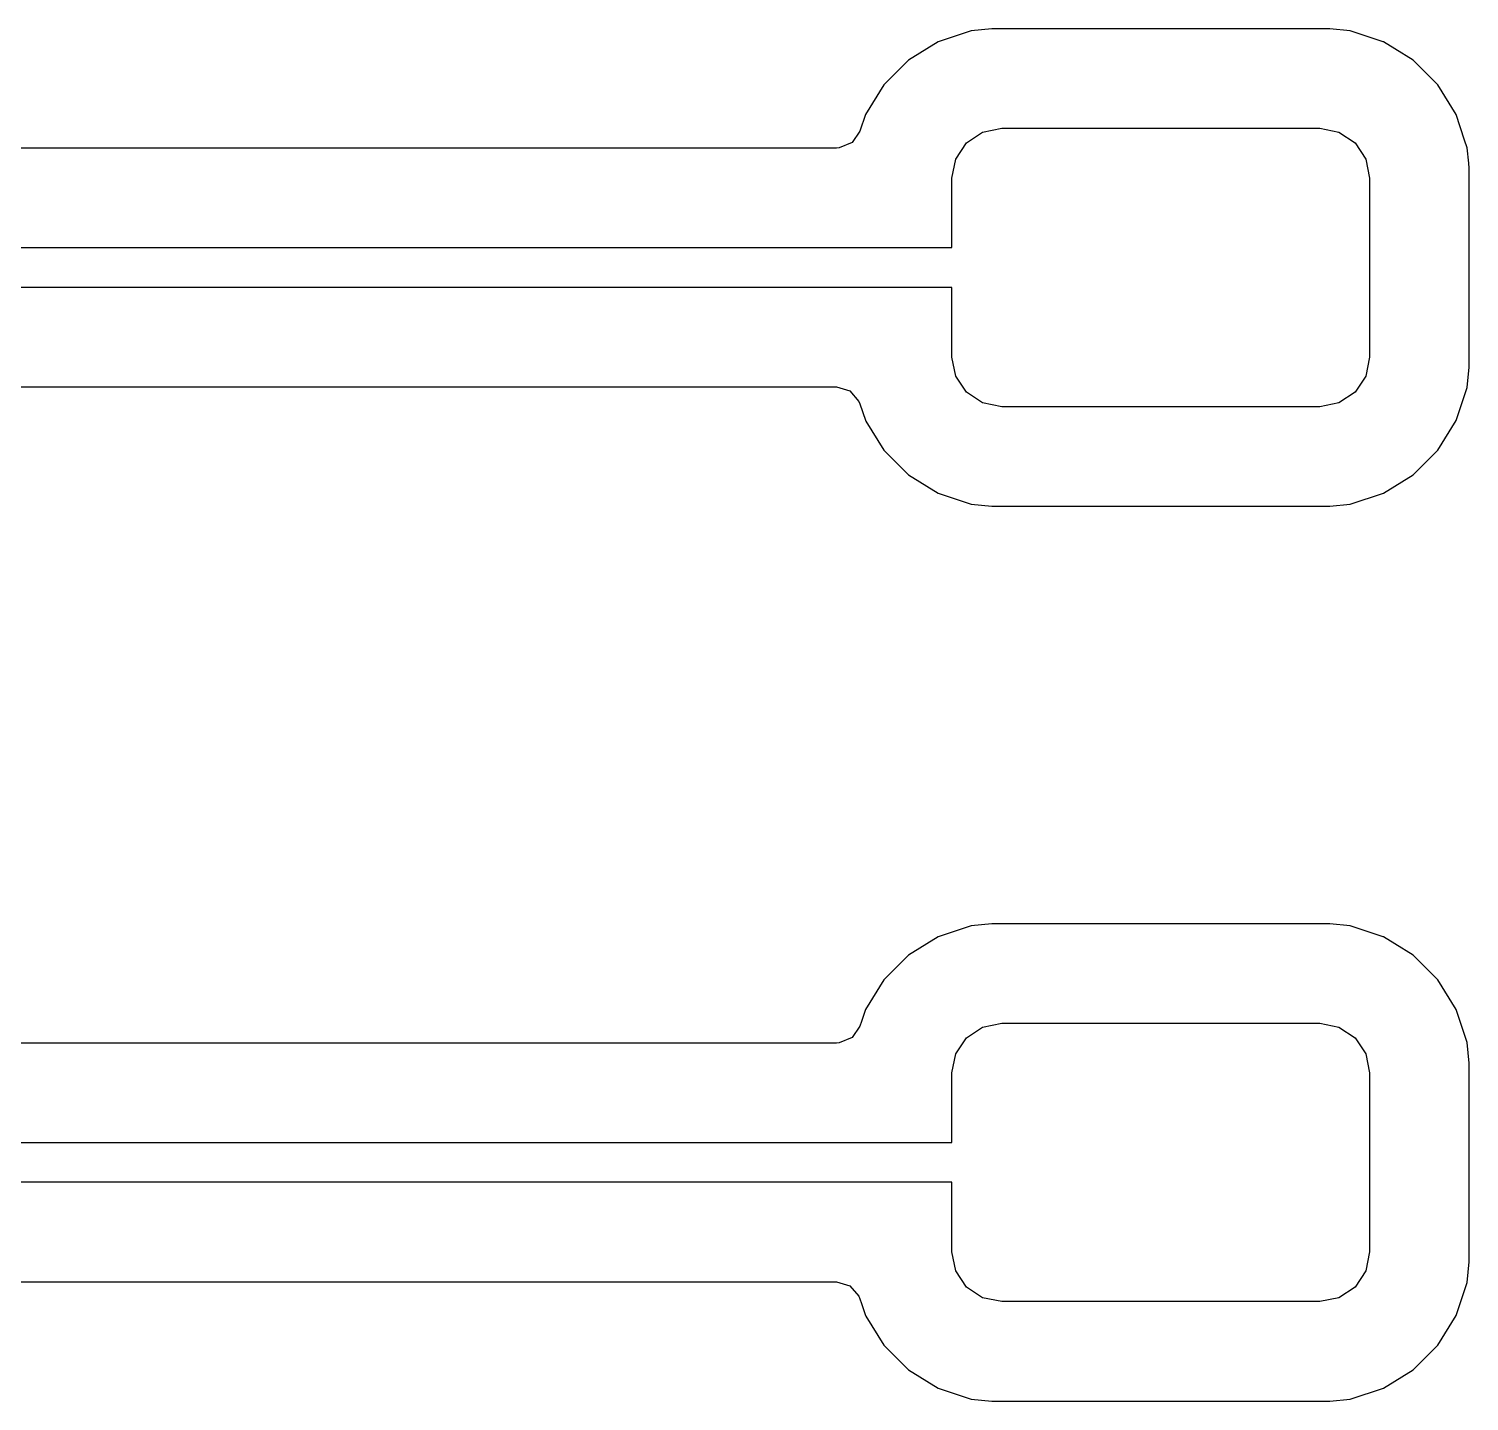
# Model space of a CAD drawing. Header units: inches. Extents: x 6.57 to 9.79, y -8.72 to -3.17.
# Drawn here: x 7.6335 to 7.9186, y -6.8863 to -6.6146 of the extents above; entities that cross this region are included whole.
import ezdxf

# ---------------------------------------------------------------- set-up
doc = ezdxf.new("R2010")
doc.units = ezdxf.units.IN
doc.header["$MEASUREMENT"] = 0
doc.layers.add('In1.Cu', color=91, linetype='CONTINUOUS', true_color=0x7fc87f)

msp = doc.modelspace()

# ---------------------------------------------------------------- linework, layer by layer
at = {"layer": 'In1.Cu', "linetype": 'CONTINUOUS'}
for p, q in [((7.8241, -6.61457), (7.82005, -6.61498)), ((7.89103, -6.61457), (7.8241, -6.61457)), ((7.8241, -6.61457), (7.8241, -6.61457)), ((7.89508, -6.61498), (7.89103, -6.61457)), ((7.8135, -6.61715), (7.80762, -6.62078)), ((7.82005, -6.61498), (7.8135, -6.61715)), ((7.8135, -6.61715), (7.8135, -6.61715)), ((7.82005, -6.61498), (7.82005, -6.61498)), ((7.90158, -6.61713), (7.89508, -6.61498)), ((7.89508, -6.61498), (7.89508, -6.61498)), ((7.90163, -6.61715), (7.90158, -6.61713)), ((7.90386, -6.61853), (7.90163, -6.61715)), ((7.90163, -6.61715), (7.90163, -6.61715)), ((7.90751, -6.62078), (7.90386, -6.61853)), ((7.80762, -6.62078), (7.80273, -6.62566)), ((7.9124, -6.62566), (7.90751, -6.62078)), ((7.80273, -6.62566), (7.79911, -6.63154)), ((7.91602, -6.63154), (7.9124, -6.62566)), ((7.79911, -6.63154), (7.79801, -6.63484)), ((7.79911, -6.63154), (7.79911, -6.63154)), ((7.9177, -6.63661), (7.91602, -6.63154)), ((7.8223, -6.63502), (7.82607, -6.63427)), ((7.82607, -6.63427), (7.88906, -6.63427)), ((7.88906, -6.63427), (7.89283, -6.63502)), ((7.79645, -6.6371), (7.79391, -6.63816)), ((7.79801, -6.63484), (7.79645, -6.6371)), ((7.81698, -6.64035), (7.81911, -6.63715)), ((7.81911, -6.63715), (7.8223, -6.63502)), ((7.89283, -6.63502), (7.89602, -6.63715)), ((7.89602, -6.63715), (7.89816, -6.64035)), ((7.9182, -6.6381), (7.9177, -6.63661)), ((7.79338, -6.63819), (7.56816, -6.63819)), ((7.79391, -6.63816), (7.79338, -6.63819)), ((7.91851, -6.64114), (7.9182, -6.6381)), ((7.9182, -6.6381), (7.9182, -6.6381)), ((7.81623, -6.64411), (7.81698, -6.64035)), ((7.89816, -6.64035), (7.8989, -6.64411)), ((7.91861, -6.64214), (7.91851, -6.64114)), ((7.91861, -6.68152), (7.91861, -6.64214)), ((7.81623, -6.65789), (7.81623, -6.64411)), ((7.8989, -6.64411), (7.8989, -6.67955)), ((7.54064, -6.65789), (7.81623, -6.65789)), ((7.81623, -6.66577), (7.54064, -6.66577)), ((7.81623, -6.67955), (7.81623, -6.66577)), ((7.81698, -6.68331), (7.81623, -6.67955)), ((7.8989, -6.67955), (7.89816, -6.68331)), ((7.9182, -6.68556), (7.91861, -6.68152)), ((7.56348, -6.68547), (7.79338, -6.68547)), ((7.79338, -6.68547), (7.79602, -6.68625)), ((7.81911, -6.68651), (7.81698, -6.68331)), ((7.89816, -6.68331), (7.89602, -6.68651)), ((7.91602, -6.69212), (7.9182, -6.68556)), ((7.79602, -6.68625), (7.79782, -6.68833)), ((7.79782, -6.68833), (7.79801, -6.68882)), ((7.8223, -6.68864), (7.81911, -6.68651)), ((7.82607, -6.68939), (7.8223, -6.68864)), ((7.89283, -6.68864), (7.88906, -6.68939)), ((7.89602, -6.68651), (7.89283, -6.68864)), ((7.79801, -6.68882), (7.79908, -6.69203)), ((7.88906, -6.68939), (7.82607, -6.68939)), ((7.79908, -6.69203), (7.79911, -6.69212)), ((7.79911, -6.69212), (7.79911, -6.69212)), ((7.79911, -6.69212), (7.79919, -6.69225)), ((7.79919, -6.69225), (7.80273, -6.698)), ((7.9124, -6.698), (7.91602, -6.69212)), ((7.80273, -6.698), (7.80762, -6.70288)), ((7.90751, -6.70288), (7.9124, -6.698)), ((7.80762, -6.70288), (7.8135, -6.70651)), ((7.90163, -6.70651), (7.90751, -6.70288)), ((7.8135, -6.70651), (7.82005, -6.70868)), ((7.82005, -6.70868), (7.8241, -6.70909)), ((7.89103, -6.70909), (7.89508, -6.70868)), ((7.89508, -6.70868), (7.90163, -6.70651)), ((7.8241, -6.70909), (7.89103, -6.70909)), ((7.82005, -6.79215), (7.8135, -6.79432)), ((7.8241, -6.79173), (7.82005, -6.79215)), ((7.82005, -6.79215), (7.82005, -6.79215)), ((7.89103, -6.79173), (7.8241, -6.79173)), ((7.8241, -6.79173), (7.8241, -6.79173)), ((7.89508, -6.79215), (7.89103, -6.79173)), ((7.90158, -6.7943), (7.89508, -6.79215)), ((7.89508, -6.79215), (7.89508, -6.79215)), ((7.8135, -6.79432), (7.80762, -6.79794)), ((7.8135, -6.79432), (7.8135, -6.79432)), ((7.90163, -6.79432), (7.90158, -6.7943)), ((7.90386, -6.79569), (7.90163, -6.79432)), ((7.90163, -6.79432), (7.90163, -6.79432)), ((7.90751, -6.79794), (7.90386, -6.79569)), ((7.80762, -6.79794), (7.80273, -6.80283)), ((7.9124, -6.80283), (7.90751, -6.79794)), ((7.80273, -6.80283), (7.79911, -6.80871)), ((7.91602, -6.80871), (7.9124, -6.80283)), ((7.79831, -6.81111), (7.79801, -6.81201)), ((7.79846, -6.81067), (7.79831, -6.81111)), ((7.79911, -6.80871), (7.79846, -6.81067)), ((7.79911, -6.80871), (7.79911, -6.80871)), ((7.9182, -6.81526), (7.91602, -6.80871)), ((7.79801, -6.81201), (7.79645, -6.81427)), ((7.81911, -6.81432), (7.8223, -6.81219)), ((7.8223, -6.81219), (7.82607, -6.81144)), ((7.82607, -6.81144), (7.88906, -6.81144)), ((7.88906, -6.81144), (7.89283, -6.81219)), ((7.89283, -6.81219), (7.89602, -6.81432)), ((7.79338, -6.81535), (7.56348, -6.81535)), ((7.79391, -6.81533), (7.79338, -6.81535)), ((7.79645, -6.81427), (7.79391, -6.81533)), ((7.81698, -6.81751), (7.81911, -6.81432)), ((7.89602, -6.81432), (7.89816, -6.81751)), ((7.91861, -6.81931), (7.9182, -6.81526)), ((7.81623, -6.82128), (7.81698, -6.81751)), ((7.89816, -6.81751), (7.8989, -6.82128)), ((7.91861, -6.85868), (7.91861, -6.81931)), ((7.81623, -6.83506), (7.81623, -6.82128)), ((7.8989, -6.82128), (7.8989, -6.85671)), ((7.54064, -6.83506), (7.81623, -6.83506)), ((7.81623, -6.84293), (7.54064, -6.84293)), ((7.81623, -6.85671), (7.81623, -6.84293)), ((7.81698, -6.86048), (7.81623, -6.85671)), ((7.8989, -6.85671), (7.89816, -6.86048)), ((7.9182, -6.86273), (7.91861, -6.85868)), ((7.56348, -6.86264), (7.79338, -6.86264)), ((7.79338, -6.86264), (7.79602, -6.86341)), ((7.81911, -6.86367), (7.81698, -6.86048)), ((7.89816, -6.86048), (7.89602, -6.86367)), ((7.79602, -6.86341), (7.79782, -6.86549)), ((7.79782, -6.86549), (7.79801, -6.86598)), ((7.8223, -6.86581), (7.81911, -6.86367)), ((7.89602, -6.86367), (7.89283, -6.86581)), ((7.91602, -6.86928), (7.9182, -6.86273)), ((7.79801, -6.86598), (7.79831, -6.86689)), ((7.79831, -6.86689), (7.79911, -6.86928)), ((7.82607, -6.86655), (7.8223, -6.86581)), ((7.88906, -6.86655), (7.82607, -6.86655)), ((7.89283, -6.86581), (7.88906, -6.86655)), ((7.79911, -6.86928), (7.79911, -6.86928)), ((7.79911, -6.86928), (7.79919, -6.86942)), ((7.79919, -6.86942), (7.80273, -6.87516)), ((7.9124, -6.87516), (7.91602, -6.86928)), ((7.80273, -6.87516), (7.80762, -6.88005)), ((7.90751, -6.88005), (7.9124, -6.87516)), ((7.80762, -6.88005), (7.8135, -6.88367)), ((7.90163, -6.88367), (7.90751, -6.88005)), ((7.8135, -6.88367), (7.82005, -6.88585)), ((7.89508, -6.88585), (7.90163, -6.88367)), ((7.82005, -6.88585), (7.8241, -6.88626)), ((7.8241, -6.88626), (7.89103, -6.88626)), ((7.89103, -6.88626), (7.89508, -6.88585))]:
    msp.add_line(p, q, dxfattribs=at)

doc.saveas('drawing.dxf')
